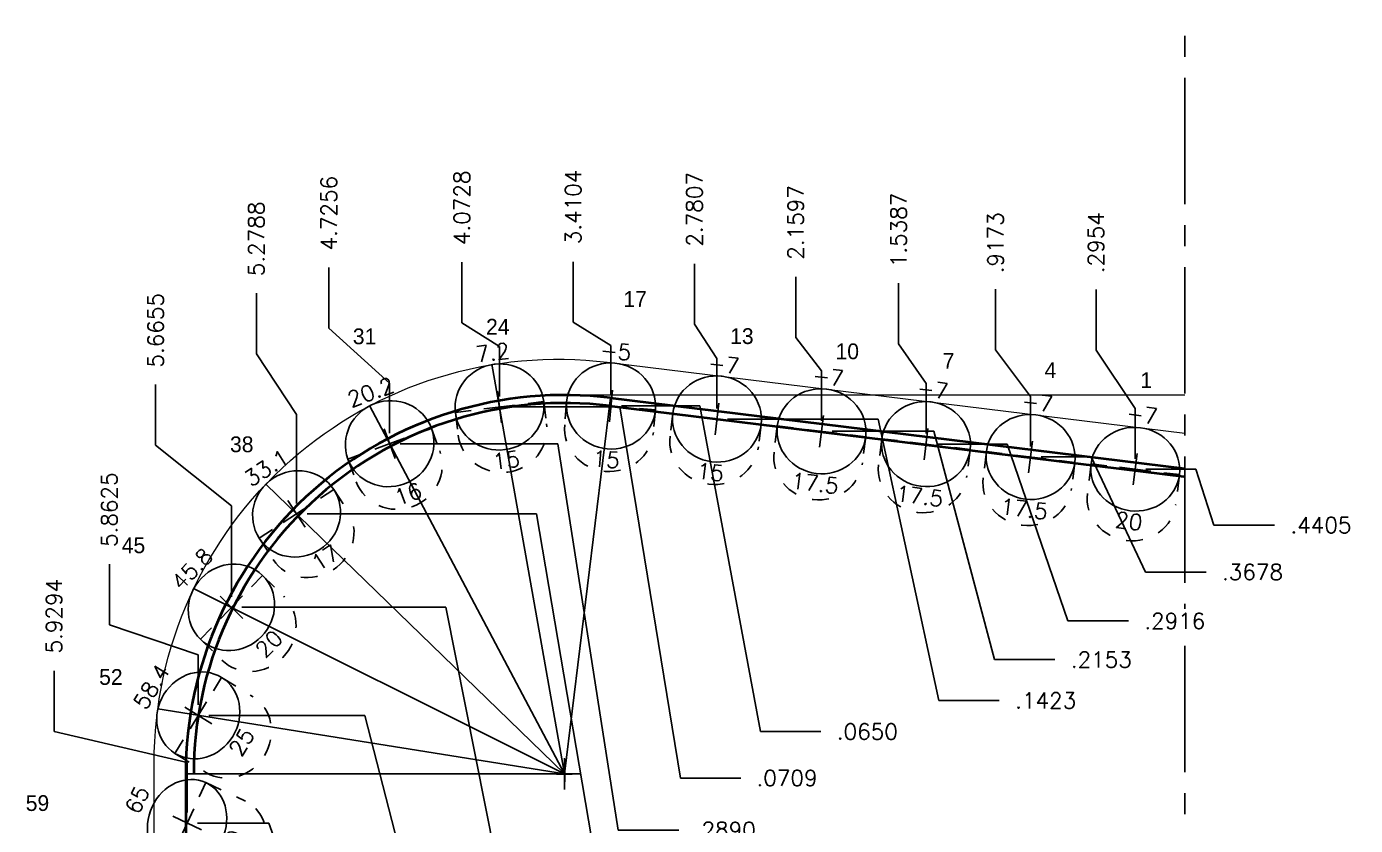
# Model space of a CAD drawing. Extents: x 34 to 204, y 6 to 38.
# Drawn here: x 138.42 to 146.32, y 24.2 to 28.95 of the extents above; entities that cross this region are included whole.
import ezdxf
from ezdxf.enums import TextEntityAlignment as Align

# ---------------------------------------------------------------- set-up
doc = ezdxf.new("R2010")
doc.units = 0
doc.header["$MEASUREMENT"] = 0
doc.header["$PDMODE"] = 35
doc.linetypes.add('CENTER2', pattern=[1.125, 0.75, -0.125, 0.125, -0.125])
doc.linetypes.add('HIDDEN2', pattern=[0.1875, 0.125, -0.0625])
doc.layers.get('0').update_dxf_attribs({"linetype": 'CONTINUOUS'})
doc.layers.get('Defpoints').update_dxf_attribs({"color": 10, "linetype": 'CONTINUOUS'})
for name, color, linetype in [('Blade1', 40, 'CONTINUOUS'), ('CLine', 5, 'CENTER2'), ('TEXT', 3, 'CONTINUOUS')]:
    doc.layers.add(name, color=color, linetype=linetype)
doc.styles.add('RomanS', font='romans')
doc.dimstyles.get("Standard").update_dxf_attribs({"dimtxt": 0.094, "dimasz": 0.18, "dimexe": 0.0625, "dimexo": 0.0625, "dimgap": 0.09, "dimtad": 0, "dimtih": 1, "dimtoh": 1, "dimdec": 4, "dimzin": 4, "dimdsep": 46, "dimtxsty": 'RomanS', "dimcen": 0.09, "dimazin": 1, "dimtfac": 1, "dimtdec": 4, "dimtofl": 0, "dimtmove": 0, "dimatfit": 1, "dimfxl": 1, "dimtfill": 1, "dimtolj": 1, "dimtzin": 0, "dimarcsym": 0})

# ---------------------------------------------------------------- blocks, each defined once
blk = doc.blocks.new('CMark')
at = {"layer": 'CLine'}
for p, q in [((0, 0.094), (0, -0.094)), ((-0.094, 0), (0.094, 0))]:
    blk.add_line(p, q, dxfattribs=at)
blk = doc.blocks.new('1313@30')
for p, q in [((-0.1705, 0), (-0.2645, 0)), ((0.1707, 0), (0.2645, 0))]:
    blk.add_line(p, q)
at = {"color": 8, "linetype": 'HIDDEN2', "ltscale": 0.5}
blk.add_line((-0.2645, 0), (-0.2645, -0.26), dxfattribs=at)
at = {"color": 8, "linetype": 'HIDDEN2', "ltscale": 0.5, "flags": 128}
blk.add_lwpolyline([(0.2645, 0), (0.2645, -0.26)], dxfattribs=at)
blk.add_ellipse((0, 0), major_axis=(0.2645, 0), ratio=0.866025)
at = {"color": 8, "linetype": 'HIDDEN2', "ltscale": 0.5}
blk.add_ellipse((0, -0.26), major_axis=(0.2645, 0), ratio=0.866025, start_param=3.141593, end_param=6.283185, dxfattribs=at)
blk.add_blockref('CMark', (0, 0))
at = {"style": 'RomanS'}
blk.add_text('30', height=0.094, dxfattribs=at).set_placement((0, -0.2916), align=Align.MIDDLE_CENTER)
blk.add_attdef('ANG', text='', height=0.094, dxfattribs=at).set_placement((0, 0.2511), align=Align.BOTTOM_CENTER)
blk = doc.blocks.new('1313@20')
for p, q in [((-0.1705, 0), (-0.2645, 0)), ((0.1707, 0), (0.2645, 0))]:
    blk.add_line(p, q)
at = {"color": 8, "linetype": 'HIDDEN2', "ltscale": 0.5}
blk.add_line((-0.2645, 0), (-0.2645, -0.1779), dxfattribs=at)
at = {"color": 8, "linetype": 'HIDDEN2', "ltscale": 0.5, "flags": 128}
blk.add_lwpolyline([(0.2645, 0), (0.2645, -0.1779)], dxfattribs=at)
blk.add_ellipse((0, 0), major_axis=(0.2645, 0), ratio=0.939693)
at = {"color": 8, "linetype": 'HIDDEN2', "ltscale": 0.5}
blk.add_ellipse((0, -0.1779), major_axis=(0.2645, 0), ratio=0.939693, start_param=3.141593, end_param=6.283185, dxfattribs=at)
blk.add_blockref('CMark', (0, 0))
at = {"style": 'RomanS'}
blk.add_text('20', height=0.094, dxfattribs=at).set_placement((0, -0.311), align=Align.MIDDLE_CENTER)
blk.add_attdef('ANG', text='', height=0.094, dxfattribs=at).set_placement((0, 0.2511), align=Align.BOTTOM_CENTER)
blk = doc.blocks.new('*D272')
at = {"layer": 'Blade1', "color": 0, "lineweight": -2, "transparency": 16777216}
for p, q in [((144.7787, 27.0237), (144.7787, 27.3837)), ((145.0116, 26.6762), (144.7787, 27.0237)), ((145.0116, 26.3787), (145.0116, 26.6762))]:
    blk.add_line(p, q, dxfattribs=at)
at = {"layer": 'Defpoints', "color": 0, "transparency": 16777216}
for p in [(144.7787, 27.3837), (145.307, 26.7567), (145.0116, 26.3162)]:
    blk.add_point(p, dxfattribs=at)
at = {"layer": 'Blade1', "color": 0, "transparency": 16777216, "insert": (144.7787, 27.6617), "char_height": 0.094, "attachment_point": 5, "rotation": 90, "style": 'RomanS', "bg_fill": 3, "box_fill_scale": 1.25, "bg_fill_color": 256, "bg_fill_true_color": 13158600, "bg_fill_transparency": 0}
blk.add_mtext('\\A1;.2954', dxfattribs=at)
blk = doc.blocks.new('*D275')
at = {"layer": 'Blade1', "color": 0, "lineweight": -2, "transparency": 16777216}
for p, q in [((145.0741, 26.3162), (145.3716, 26.3162)), ((145.3716, 26.3162), (145.4793, 25.9839)), ((145.4793, 25.9839), (145.8393, 25.9839))]:
    blk.add_line(p, q, dxfattribs=at)
at = {"layer": 'Defpoints', "color": 0, "transparency": 16777216}
for p in [(145.307, 26.7567), (145.0116, 26.3162), (145.8393, 25.9839)]:
    blk.add_point(p, dxfattribs=at)
at = {"layer": 'Blade1', "color": 0, "transparency": 16777216, "insert": (146.1151, 25.9839), "char_height": 0.094, "attachment_point": 5, "style": 'RomanS', "bg_fill": 3, "box_fill_scale": 1.25, "bg_fill_color": 256, "bg_fill_true_color": 13158600, "bg_fill_transparency": 0}
blk.add_mtext('\\A1;.4405', dxfattribs=at)
blk = doc.blocks.new('1313@15')
for p, q in [((-0.1705, 0), (-0.2645, 0)), ((0.1707, 0), (0.2645, 0))]:
    blk.add_line(p, q)
at = {"color": 8, "linetype": 'HIDDEN2', "ltscale": 0.5}
blk.add_line((-0.2645, 0), (-0.2645, -0.1346), dxfattribs=at)
at = {"color": 8, "linetype": 'HIDDEN2', "ltscale": 0.5, "flags": 128}
blk.add_lwpolyline([(0.2645, 0), (0.2645, -0.1346)], dxfattribs=at)
blk.add_ellipse((0, 0), major_axis=(0.2645, 0), ratio=0.965926)
at = {"color": 8, "linetype": 'HIDDEN2', "ltscale": 0.5}
blk.add_ellipse((0, -0.1346), major_axis=(0.2645, 0), ratio=0.965926, start_param=3.141593, end_param=6.283185, dxfattribs=at)
blk.add_blockref('CMark', (0, 0))
at = {"style": 'RomanS'}
blk.add_text('15', height=0.094, dxfattribs=at).set_placement((0, -0.318), align=Align.MIDDLE_CENTER)
blk.add_attdef('ANG', text='', height=0.094, dxfattribs=at).set_placement((0, 0.2511), align=Align.BOTTOM_CENTER)
blk = doc.blocks.new('*D283')
at = {"layer": 'Blade1', "color": 0, "lineweight": -2, "transparency": 16777216}
for p, q in [((141.6719, 27.1889), (141.6719, 27.5489)), ((141.8966, 27.0517), (141.6719, 27.1889)), ((141.8966, 26.7542), (141.8966, 27.0517))]:
    blk.add_line(p, q, dxfattribs=at)
at = {"layer": 'Defpoints', "color": 0, "transparency": 16777216}
for p in [(141.6719, 27.5489), (141.8966, 26.6917), (145.307, 26.7567)]:
    blk.add_point(p, dxfattribs=at)
at = {"layer": 'Blade1', "color": 0, "transparency": 16777216, "insert": (141.6719, 27.8739), "char_height": 0.094, "attachment_point": 5, "rotation": 90, "style": 'RomanS', "bg_fill": 3, "box_fill_scale": 1.25, "bg_fill_color": 256, "bg_fill_true_color": 13158600, "bg_fill_transparency": 0}
blk.add_mtext('\\A1;3.4104', dxfattribs=at)
blk = doc.blocks.new('*D284')
at = {"layer": 'Blade1', "color": 0, "lineweight": -2, "transparency": 16777216}
for p, q in [((141.9591, 26.6917), (142.4241, 26.6917)), ((142.4241, 26.6917), (142.7841, 24.7577)), ((142.7841, 24.7577), (143.1441, 24.7577))]:
    blk.add_line(p, q, dxfattribs=at)
at = {"layer": 'Defpoints', "color": 0, "transparency": 16777216}
for p in [(141.8966, 26.6917), (145.307, 26.7567), (143.1441, 24.7577)]:
    blk.add_point(p, dxfattribs=at)
at = {"layer": 'Blade1', "color": 0, "transparency": 16777216, "insert": (143.4198, 24.7577), "char_height": 0.094, "attachment_point": 5, "style": 'RomanS', "bg_fill": 3, "box_fill_scale": 1.25, "bg_fill_color": 256, "bg_fill_true_color": 13158600, "bg_fill_transparency": 0}
blk.add_mtext('\\A1;.0650', dxfattribs=at)
blk = doc.blocks.new('*D286')
at = {"layer": 'Blade1', "color": 0, "lineweight": -2, "transparency": 16777216}
for p, q in [((141.0108, 27.1861), (141.0108, 27.5461)), ((141.2342, 27.0458), (141.0108, 27.1861)), ((141.2342, 26.7483), (141.2342, 27.0458))]:
    blk.add_line(p, q, dxfattribs=at)
at = {"layer": 'Defpoints', "color": 0, "transparency": 16777216}
for p in [(141.0108, 27.5461), (145.307, 26.7567), (141.2342, 26.6858)]:
    blk.add_point(p, dxfattribs=at)
at = {"layer": 'Blade1', "color": 0, "transparency": 16777216, "insert": (141.0108, 27.8688), "char_height": 0.094, "attachment_point": 5, "rotation": 90, "style": 'RomanS', "bg_fill": 3, "box_fill_scale": 1.25, "bg_fill_color": 256, "bg_fill_true_color": 13158600, "bg_fill_transparency": 0}
blk.add_mtext('\\A1;4.0728', dxfattribs=at)
blk = doc.blocks.new('*D287')
at = {"layer": 'Blade1', "color": 0, "lineweight": -2, "transparency": 16777216}
for p, q in [((141.2967, 26.6858), (141.9491, 26.6858)), ((141.9491, 26.6858), (142.3091, 24.4816)), ((142.3091, 24.4816), (142.6691, 24.4816))]:
    blk.add_line(p, q, dxfattribs=at)
at = {"layer": 'Defpoints', "color": 0, "transparency": 16777216}
for p in [(145.307, 26.7567), (141.2342, 26.6858), (142.6691, 24.4816)]:
    blk.add_point(p, dxfattribs=at)
at = {"layer": 'Blade1', "color": 0, "transparency": 16777216, "insert": (142.9426, 24.4816), "char_height": 0.094, "attachment_point": 5, "style": 'RomanS', "bg_fill": 3, "box_fill_scale": 1.25, "bg_fill_color": 256, "bg_fill_true_color": 13158600, "bg_fill_transparency": 0}
blk.add_mtext('\\A1;.0709', dxfattribs=at)
blk = doc.blocks.new('1313@16')
for p, q in [((-0.1705, 0), (-0.2645, 0)), ((0.1707, 0), (0.2645, 0))]:
    blk.add_line(p, q)
at = {"color": 8, "linetype": 'HIDDEN2', "ltscale": 0.5}
blk.add_line((-0.2645, 0), (-0.2645, -0.1433), dxfattribs=at)
at = {"color": 8, "linetype": 'HIDDEN2', "ltscale": 0.5, "flags": 128}
blk.add_lwpolyline([(0.2645, 0), (0.2645, -0.1433)], dxfattribs=at)
blk.add_ellipse((0, 0), major_axis=(0.2645, 0), ratio=0.961262)
at = {"color": 8, "linetype": 'HIDDEN2', "ltscale": 0.5}
blk.add_ellipse((0, -0.1433), major_axis=(0.2645, 0), ratio=0.961262, start_param=3.141593, end_param=6.283185, dxfattribs=at)
blk.add_blockref('CMark', (0, 0))
at = {"style": 'RomanS'}
blk.add_text('16', height=0.094, dxfattribs=at).set_placement((0, -0.318), align=Align.MIDDLE_CENTER)
blk.add_attdef('ANG', text='', height=0.094, dxfattribs=at).set_placement((0, 0.2511), align=Align.BOTTOM_CENTER)
blk = doc.blocks.new('*D290')
at = {"layer": 'Blade1', "color": 0, "lineweight": -2, "transparency": 16777216}
for p, q in [((140.2204, 27.1543), (140.2204, 27.5143)), ((140.5814, 26.8277), (140.2204, 27.1543)), ((140.5814, 26.5302), (140.5814, 26.8277))]:
    blk.add_line(p, q, dxfattribs=at)
at = {"layer": 'Defpoints', "color": 0, "transparency": 16777216}
for p in [(140.2204, 27.5143), (145.307, 26.7567), (140.5814, 26.4677)]:
    blk.add_point(p, dxfattribs=at)
at = {"layer": 'Blade1', "color": 0, "transparency": 16777216, "insert": (140.2204, 27.837), "char_height": 0.094, "attachment_point": 5, "rotation": 90, "style": 'RomanS', "bg_fill": 3, "box_fill_scale": 1.25, "bg_fill_color": 256, "bg_fill_true_color": 13158600, "bg_fill_transparency": 0}
blk.add_mtext('\\A1;4.7256', dxfattribs=at)
blk = doc.blocks.new('*D291')
at = {"layer": 'Blade1', "color": 0, "lineweight": -2, "transparency": 16777216}
for p, q in [((140.6439, 26.4677), (141.58, 26.4677)), ((141.58, 26.4677), (141.94, 24.1729)), ((141.94, 24.1729), (142.3, 24.1729))]:
    blk.add_line(p, q, dxfattribs=at)
at = {"layer": 'Defpoints', "color": 0, "transparency": 16777216}
for p in [(145.307, 26.7567), (140.5814, 26.4677), (142.3, 24.1729)]:
    blk.add_point(p, dxfattribs=at)
at = {"layer": 'Blade1', "color": 0, "transparency": 16777216, "insert": (142.5758, 24.1729), "char_height": 0.094, "attachment_point": 5, "style": 'RomanS', "bg_fill": 3, "box_fill_scale": 1.25, "bg_fill_color": 256, "bg_fill_true_color": 13158600, "bg_fill_transparency": 0}
blk.add_mtext('\\A1;.2890', dxfattribs=at)
blk = doc.blocks.new('1313@17')
for p, q in [((-0.1705, 0), (-0.2645, 0)), ((0.1707, 0), (0.2645, 0))]:
    blk.add_line(p, q)
at = {"color": 8, "linetype": 'HIDDEN2', "ltscale": 0.5}
blk.add_line((-0.2645, 0), (-0.2645, -0.152), dxfattribs=at)
at = {"color": 8, "linetype": 'HIDDEN2', "ltscale": 0.5, "flags": 128}
blk.add_lwpolyline([(0.2645, 0), (0.2645, -0.152)], dxfattribs=at)
blk.add_ellipse((0, 0), major_axis=(0.2645, 0), ratio=0.956305)
at = {"color": 8, "linetype": 'HIDDEN2', "ltscale": 0.5}
blk.add_ellipse((0, -0.152), major_axis=(0.2645, 0), ratio=0.92388, start_param=3.141593, end_param=6.283185, dxfattribs=at)
blk.add_blockref('CMark', (0, 0))
at = {"style": 'RomanS'}
blk.add_text('17', height=0.094, dxfattribs=at).set_placement((0, -0.311), align=Align.MIDDLE_CENTER)
blk.add_attdef('ANG', text='', height=0.094, dxfattribs=at).set_placement((0, 0.2511), align=Align.BOTTOM_CENTER)
blk = doc.blocks.new('*D294')
at = {"layer": 'Blade1', "color": 0, "lineweight": -2, "transparency": 16777216}
for p, q in [((139.7894, 27.0015), (139.7894, 27.3615)), ((140.0282, 26.6415), (139.7894, 27.0015)), ((140.0282, 26.1132), (140.0282, 26.6415))]:
    blk.add_line(p, q, dxfattribs=at)
at = {"layer": 'Defpoints', "color": 0, "transparency": 16777216}
for p in [(139.7894, 27.3615), (145.307, 26.7567), (140.0282, 26.0507)]:
    blk.add_point(p, dxfattribs=at)
at = {"layer": 'Blade1', "color": 0, "transparency": 16777216, "insert": (139.7894, 27.6842), "char_height": 0.094, "attachment_point": 5, "rotation": 90, "style": 'RomanS', "bg_fill": 3, "box_fill_scale": 1.25, "bg_fill_color": 256, "bg_fill_true_color": 13158600, "bg_fill_transparency": 0}
blk.add_mtext('\\A1;5.2788', dxfattribs=at)
blk = doc.blocks.new('*D295')
at = {"layer": 'Blade1', "color": 0, "lineweight": -2, "transparency": 16777216}
for p, q in [((140.0907, 26.0507), (141.4539, 26.0507)), ((141.4539, 26.0507), (141.8139, 23.9355)), ((141.8139, 23.9355), (142.1739, 23.9355))]:
    blk.add_line(p, q, dxfattribs=at)
at = {"layer": 'Defpoints', "color": 0, "transparency": 16777216}
for p in [(145.307, 26.7567), (140.0282, 26.0507), (142.1739, 23.9355)]:
    blk.add_point(p, dxfattribs=at)
at = {"layer": 'Blade1', "color": 0, "transparency": 16777216, "insert": (142.4496, 23.9355), "char_height": 0.094, "attachment_point": 5, "style": 'RomanS', "bg_fill": 3, "box_fill_scale": 1.25, "bg_fill_color": 256, "bg_fill_true_color": 13158600, "bg_fill_transparency": 0}
blk.add_mtext('\\A1;.7060', dxfattribs=at)
blk = doc.blocks.new('*D298')
at = {"layer": 'Blade1', "color": 0, "lineweight": -2, "transparency": 16777216}
for p, q in [((139.1909, 26.4585), (139.1909, 26.8185)), ((139.6415, 26.0985), (139.1909, 26.4585)), ((139.6415, 25.5582), (139.6415, 26.0985))]:
    blk.add_line(p, q, dxfattribs=at)
at = {"layer": 'Defpoints', "color": 0, "transparency": 16777216}
for p in [(139.1909, 26.8185), (145.307, 26.7567), (139.6415, 25.4957)]:
    blk.add_point(p, dxfattribs=at)
at = {"layer": 'Blade1', "color": 0, "transparency": 16777216, "insert": (139.1909, 27.1412), "char_height": 0.094, "attachment_point": 5, "rotation": 90, "style": 'RomanS', "bg_fill": 3, "box_fill_scale": 1.25, "bg_fill_color": 256, "bg_fill_true_color": 13158600, "bg_fill_transparency": 0}
blk.add_mtext('\\A1;5.6655', dxfattribs=at)
blk = doc.blocks.new('*D299')
at = {"layer": 'Blade1', "color": 0, "lineweight": -2, "transparency": 16777216}
for p, q in [((139.704, 25.4957), (140.9154, 25.4957)), ((140.9154, 25.4957), (141.2754, 23.6853)), ((141.2754, 23.6853), (141.6354, 23.6853))]:
    blk.add_line(p, q, dxfattribs=at)
at = {"layer": 'Defpoints', "color": 0, "transparency": 16777216}
for p in [(145.307, 26.7567), (139.6415, 25.4957), (141.6354, 23.6853)]:
    blk.add_point(p, dxfattribs=at)
at = {"layer": 'Blade1', "color": 0, "transparency": 16777216, "insert": (141.9515, 23.6853), "char_height": 0.094, "attachment_point": 5, "style": 'RomanS', "bg_fill": 3, "box_fill_scale": 1.25, "bg_fill_color": 256, "bg_fill_true_color": 13158600, "bg_fill_transparency": 0}
blk.add_mtext('\\A1;1.2610', dxfattribs=at)
blk = doc.blocks.new('1313@25')
for p, q in [((-0.1705, 0), (-0.2645, 0)), ((0.1707, 0), (0.2645, 0))]:
    blk.add_line(p, q)
at = {"color": 8, "linetype": 'HIDDEN2', "ltscale": 0.5}
blk.add_line((-0.2645, 0), (-0.2645, -0.2198), dxfattribs=at)
at = {"color": 8, "linetype": 'HIDDEN2', "ltscale": 0.5, "flags": 128}
blk.add_lwpolyline([(0.2645, 0), (0.2645, -0.2198)], dxfattribs=at)
blk.add_ellipse((0, 0), major_axis=(0.2645, 0), ratio=0.906308)
at = {"color": 8, "linetype": 'HIDDEN2', "ltscale": 0.5}
blk.add_ellipse((0, -0.2198), major_axis=(0.2645, 0), ratio=0.906308, start_param=3.141593, end_param=6.283185, dxfattribs=at)
blk.add_blockref('CMark', (0, 0))
at = {"style": 'RomanS'}
blk.add_text('25', height=0.094, dxfattribs=at).set_placement((0, -0.3022), align=Align.MIDDLE_CENTER)
blk.add_attdef('ANG', text='', height=0.094, dxfattribs=at).set_placement((0, 0.2511), align=Align.BOTTOM_CENTER)
blk = doc.blocks.new('*D302')
at = {"layer": 'Blade1', "color": 0, "lineweight": -2, "transparency": 16777216}
for p, q in [((138.9162, 25.3926), (138.9162, 25.7526)), ((139.4446, 25.2136), (138.9162, 25.3926)), ((139.4446, 24.9161), (139.4446, 25.2136))]:
    blk.add_line(p, q, dxfattribs=at)
at = {"layer": 'Defpoints', "color": 0, "transparency": 16777216}
for p in [(145.307, 26.7567), (138.9162, 25.7526), (139.4446, 24.8536)]:
    blk.add_point(p, dxfattribs=at)
at = {"layer": 'Blade1', "color": 0, "transparency": 16777216, "insert": (138.9162, 26.0754), "char_height": 0.094, "attachment_point": 5, "rotation": 90, "style": 'RomanS', "bg_fill": 3, "box_fill_scale": 1.25, "bg_fill_color": 256, "bg_fill_true_color": 13158600, "bg_fill_transparency": 0}
blk.add_mtext('\\A1;5.8625', dxfattribs=at)
blk = doc.blocks.new('*D303')
at = {"layer": 'Blade1', "color": 0, "lineweight": -2, "transparency": 16777216}
for p, q in [((139.5071, 24.8536), (140.4342, 24.8536)), ((140.4342, 24.8536), (140.7942, 23.45)), ((140.7942, 23.45), (141.1542, 23.45))]:
    blk.add_line(p, q, dxfattribs=at)
at = {"layer": 'Defpoints', "color": 0, "transparency": 16777216}
for p in [(145.307, 26.7567), (139.4446, 24.8536), (141.1542, 23.45)]:
    blk.add_point(p, dxfattribs=at)
at = {"layer": 'Blade1', "color": 0, "transparency": 16777216, "insert": (141.4703, 23.45), "char_height": 0.094, "attachment_point": 5, "style": 'RomanS', "bg_fill": 3, "box_fill_scale": 1.25, "bg_fill_color": 256, "bg_fill_true_color": 13158600, "bg_fill_transparency": 0}
blk.add_mtext('\\A1;1.9030', dxfattribs=at)
blk = doc.blocks.new('*D308')
at = {"layer": 'Blade1', "color": 0, "lineweight": -2, "transparency": 16777216}
for p, q in [((138.5875, 24.7581), (138.5875, 25.1181)), ((139.3776, 24.5745), (138.5875, 24.7581)), ((139.3776, 24.277), (139.3776, 24.5745))]:
    blk.add_line(p, q, dxfattribs=at)
at = {"layer": 'Defpoints', "color": 0, "transparency": 16777216}
for p in [(145.307, 26.7567), (138.5875, 25.1181), (139.3776, 24.2145)]:
    blk.add_point(p, dxfattribs=at)
at = {"layer": 'Blade1', "color": 0, "transparency": 16777216, "insert": (138.5875, 25.4431), "char_height": 0.094, "attachment_point": 5, "rotation": 90, "style": 'RomanS', "bg_fill": 3, "box_fill_scale": 1.25, "bg_fill_color": 256, "bg_fill_true_color": 13158600, "bg_fill_transparency": 0}
blk.add_mtext('\\A1;5.9294', dxfattribs=at)
blk = doc.blocks.new('*D309')
at = {"layer": 'Blade1', "color": 0, "lineweight": -2, "transparency": 16777216}
for p, q in [((139.4401, 24.2145), (139.8629, 24.2145)), ((139.8629, 24.2145), (140.2229, 23.2277)), ((140.2229, 23.2277), (140.5829, 23.2277))]:
    blk.add_line(p, q, dxfattribs=at)
at = {"layer": 'Defpoints', "color": 0, "transparency": 16777216}
for p in [(145.307, 26.7567), (139.3776, 24.2145), (140.5829, 23.2277)]:
    blk.add_point(p, dxfattribs=at)
at = {"layer": 'Blade1', "color": 0, "transparency": 16777216, "insert": (140.9057, 23.2277), "char_height": 0.094, "attachment_point": 5, "style": 'RomanS', "bg_fill": 3, "box_fill_scale": 1.25, "bg_fill_color": 256, "bg_fill_true_color": 13158600, "bg_fill_transparency": 0}
blk.add_mtext('\\A1;2.5422', dxfattribs=at)
blk = doc.blocks.new('*D310')
at = {"layer": 'Blade1', "color": 0, "lineweight": -2, "transparency": 16777216}
for p, q in [((139.4401, 23.5887), (139.7376, 23.5887)), ((139.7376, 23.5887), (139.9724, 22.8459)), ((139.9724, 22.8459), (140.3324, 22.8459))]:
    blk.add_line(p, q, dxfattribs=at)
at = {"layer": 'Defpoints', "color": 0, "transparency": 16777216}
for p in [(145.307, 26.7567), (139.3776, 23.5887), (140.3324, 22.8459)]:
    blk.add_point(p, dxfattribs=at)
at = {"layer": 'Blade1', "color": 0, "transparency": 16777216, "insert": (140.6551, 22.8459), "char_height": 0.094, "attachment_point": 5, "style": 'RomanS', "bg_fill": 3, "box_fill_scale": 1.25, "bg_fill_color": 256, "bg_fill_true_color": 13158600, "bg_fill_transparency": 0}
blk.add_mtext('\\A1;3.1680', dxfattribs=at)
blk = doc.blocks.new('1313@17.5')
for p, q in [((-0.1705, 0), (-0.2645, 0)), ((0.1707, 0), (0.2645, 0))]:
    blk.add_line(p, q)
at = {"color": 8, "linetype": 'HIDDEN2', "ltscale": 0.5}
blk.add_line((-0.2645, 0), (-0.2645, -0.1779), dxfattribs=at)
at = {"color": 8, "linetype": 'HIDDEN2', "ltscale": 0.5, "flags": 128}
blk.add_lwpolyline([(0.2645, 0), (0.2645, -0.1779)], dxfattribs=at)
blk.add_ellipse((0, 0), major_axis=(0.2645, 0), ratio=0.953717)
at = {"color": 8, "linetype": 'HIDDEN2', "ltscale": 0.5}
blk.add_ellipse((0, -0.1564), major_axis=(0.2645, 0), ratio=0.953717, start_param=3.141593, end_param=6.283185, dxfattribs=at)
blk.add_blockref('CMark', (0, 0))
at = {"style": 'RomanS'}
blk.add_text('17.5', height=0.094, dxfattribs=at).set_placement((0, -0.311), align=Align.MIDDLE_CENTER)
blk.add_attdef('ANG', text='', height=0.094, dxfattribs=at).set_placement((0, 0.2511), align=Align.BOTTOM_CENTER)
blk = doc.blocks.new('*D551')
at = {"layer": 'Blade1', "color": 0, "lineweight": -2, "transparency": 16777216}
for p, q in [((144.1815, 27.0254), (144.1815, 27.3854)), ((144.3897, 26.7488), (144.1815, 27.0254)), ((144.3897, 26.4513), (144.3897, 26.7488))]:
    blk.add_line(p, q, dxfattribs=at)
at = {"layer": 'Defpoints', "color": 0, "transparency": 16777216}
for p in [(144.1815, 27.3854), (145.307, 26.7567), (144.3897, 26.3888)]:
    blk.add_point(p, dxfattribs=at)
at = {"layer": 'Blade1', "color": 0, "transparency": 16777216, "insert": (144.1815, 27.6611), "char_height": 0.094, "attachment_point": 5, "rotation": 90, "style": 'RomanS', "bg_fill": 3, "box_fill_scale": 1.25, "bg_fill_color": 256, "bg_fill_true_color": 13158600, "bg_fill_transparency": 0}
blk.add_mtext('\\A1;.9173', dxfattribs=at)
blk = doc.blocks.new('*D552')
at = {"layer": 'Blade1', "color": 0, "lineweight": -2, "transparency": 16777216}
for p, q in [((144.4522, 26.3888), (144.7497, 26.3888)), ((144.7497, 26.3888), (145.0727, 25.7053)), ((145.0727, 25.7053), (145.4327, 25.7053))]:
    blk.add_line(p, q, dxfattribs=at)
at = {"layer": 'Defpoints', "color": 0, "transparency": 16777216}
for p in [(145.307, 26.7567), (144.3897, 26.3888), (145.4327, 25.7053)]:
    blk.add_point(p, dxfattribs=at)
at = {"layer": 'Blade1', "color": 0, "transparency": 16777216, "insert": (145.7085, 25.7053), "char_height": 0.094, "attachment_point": 5, "style": 'RomanS', "bg_fill": 3, "box_fill_scale": 1.25, "bg_fill_color": 256, "bg_fill_true_color": 13158600, "bg_fill_transparency": 0}
blk.add_mtext('\\A1;.3678', dxfattribs=at)
blk = doc.blocks.new('*D553')
at = {"layer": 'Blade1', "color": 0, "lineweight": -2, "transparency": 16777216}
for p, q in [((143.6054, 27.0612), (143.6054, 27.4212)), ((143.7684, 26.8251), (143.6054, 27.0612)), ((143.7684, 26.5276), (143.7684, 26.8251))]:
    blk.add_line(p, q, dxfattribs=at)
at = {"layer": 'Defpoints', "color": 0, "transparency": 16777216}
for p in [(143.6054, 27.4212), (145.307, 26.7567), (143.7684, 26.4651)]:
    blk.add_point(p, dxfattribs=at)
at = {"layer": 'Blade1', "color": 0, "transparency": 16777216, "insert": (143.6054, 27.7373), "char_height": 0.094, "attachment_point": 5, "rotation": 90, "style": 'RomanS', "bg_fill": 3, "box_fill_scale": 1.25, "bg_fill_color": 256, "bg_fill_true_color": 13158600, "bg_fill_transparency": 0}
blk.add_mtext('\\A1;1.5387', dxfattribs=at)
blk = doc.blocks.new('*D554')
at = {"layer": 'Blade1', "color": 0, "lineweight": -2, "transparency": 16777216}
for p, q in [((143.8309, 26.4651), (144.2512, 26.4651)), ((144.2512, 26.4651), (144.6112, 25.4147)), ((144.6112, 25.4147), (144.9712, 25.4147))]:
    blk.add_line(p, q, dxfattribs=at)
at = {"layer": 'Defpoints', "color": 0, "transparency": 16777216}
for p in [(145.307, 26.7567), (143.7684, 26.4651), (144.9712, 25.4147)]:
    blk.add_point(p, dxfattribs=at)
at = {"layer": 'Blade1', "color": 0, "transparency": 16777216, "insert": (145.2469, 25.4147), "char_height": 0.094, "attachment_point": 5, "style": 'RomanS', "bg_fill": 3, "box_fill_scale": 1.25, "bg_fill_color": 256, "bg_fill_true_color": 13158600, "bg_fill_transparency": 0}
blk.add_mtext('\\A1;.2916', dxfattribs=at)
blk = doc.blocks.new('*D555')
at = {"layer": 'Blade1', "color": 0, "lineweight": -2, "transparency": 16777216}
for p, q in [((142.994, 27.0992), (142.994, 27.4592)), ((143.1474, 26.9014), (142.994, 27.0992)), ((143.1474, 26.6039), (143.1474, 26.9014))]:
    blk.add_line(p, q, dxfattribs=at)
at = {"layer": 'Defpoints', "color": 0, "transparency": 16777216}
for p in [(142.994, 27.4592), (145.307, 26.7567), (143.1474, 26.5414)]:
    blk.add_point(p, dxfattribs=at)
at = {"layer": 'Blade1', "color": 0, "transparency": 16777216, "insert": (142.994, 27.782), "char_height": 0.094, "attachment_point": 5, "rotation": 90, "style": 'RomanS', "bg_fill": 3, "box_fill_scale": 1.25, "bg_fill_color": 256, "bg_fill_true_color": 13158600, "bg_fill_transparency": 0}
blk.add_mtext('\\A1;2.1597', dxfattribs=at)
blk = doc.blocks.new('*D556')
at = {"layer": 'Blade1', "color": 0, "lineweight": -2, "transparency": 16777216}
for p, q in [((143.2099, 26.5414), (143.8145, 26.5414)), ((143.8145, 26.5414), (144.1745, 25.185)), ((144.1745, 25.185), (144.5345, 25.185))]:
    blk.add_line(p, q, dxfattribs=at)
at = {"layer": 'Defpoints', "color": 0, "transparency": 16777216}
for p in [(145.307, 26.7567), (143.1474, 26.5414), (144.5345, 25.185)]:
    blk.add_point(p, dxfattribs=at)
at = {"layer": 'Blade1', "color": 0, "transparency": 16777216, "insert": (144.8102, 25.185), "char_height": 0.094, "attachment_point": 5, "style": 'RomanS', "bg_fill": 3, "box_fill_scale": 1.25, "bg_fill_color": 256, "bg_fill_true_color": 13158600, "bg_fill_transparency": 0}
blk.add_mtext('\\A1;.2153', dxfattribs=at)
blk = doc.blocks.new('*D557')
at = {"layer": 'Blade1', "color": 0, "lineweight": -2, "transparency": 16777216}
for p, q in [((142.3926, 27.1771), (142.3926, 27.5371)), ((142.5264, 26.9744), (142.3926, 27.1771)), ((142.5264, 26.6769), (142.5264, 26.9744))]:
    blk.add_line(p, q, dxfattribs=at)
at = {"layer": 'Defpoints', "color": 0, "transparency": 16777216}
for p in [(142.3926, 27.5371), (145.307, 26.7567), (142.5264, 26.6144)]:
    blk.add_point(p, dxfattribs=at)
at = {"layer": 'Blade1', "color": 0, "transparency": 16777216, "insert": (142.3926, 27.8599), "char_height": 0.094, "attachment_point": 5, "rotation": 90, "style": 'RomanS', "bg_fill": 3, "box_fill_scale": 1.25, "bg_fill_color": 256, "bg_fill_true_color": 13158600, "bg_fill_transparency": 0}
blk.add_mtext('\\A1;2.7807', dxfattribs=at)
blk = doc.blocks.new('*D558')
at = {"layer": 'Blade1', "color": 0, "lineweight": -2, "transparency": 16777216}
for p, q in [((142.5889, 26.6144), (143.4839, 26.6144)), ((143.4839, 26.6144), (143.8439, 24.942)), ((143.8439, 24.942), (144.2039, 24.942))]:
    blk.add_line(p, q, dxfattribs=at)
at = {"layer": 'Defpoints', "color": 0, "transparency": 16777216}
for p in [(145.307, 26.7567), (142.5264, 26.6144), (144.2039, 24.942)]:
    blk.add_point(p, dxfattribs=at)
at = {"layer": 'Blade1', "color": 0, "transparency": 16777216, "insert": (144.4796, 24.942), "char_height": 0.094, "attachment_point": 5, "style": 'RomanS', "bg_fill": 3, "box_fill_scale": 1.25, "bg_fill_color": 256, "bg_fill_true_color": 13158600, "bg_fill_transparency": 0}
blk.add_mtext('\\A1;.1423', dxfattribs=at)

msp = doc.modelspace()

# ---------------------------------------------------------------- linework, layer by layer
at = {"lineweight": 18}
msp.add_line((145.30702, 26.75668), (141.61952, 26.75668), dxfattribs=at)
at = {"lineweight": 25}
for p, q in [((141.89372, 26.7399), (141.61952, 24.50668)), ((141.61952, 24.50668), (139.36952, 24.50668))]:
    msp.add_line(p, q, dxfattribs=at)
at = {"lineweight": 40}
for p, q in [((141.88794, 26.69276), (145.30123, 26.27366)), ((141.89372, 26.7399), (145.30702, 26.3208)), ((139.36952, 24.50668), (139.36952, 23.38168))]:
    msp.add_line(p, q, dxfattribs=at)
at = {"lineweight": 30}
for p, q in [((141.57252, 24.50668), (141.66652, 24.50668)), ((141.61952, 24.55368), (141.61952, 24.45968))]:
    msp.add_line(p, q, dxfattribs=at)
at = {"lineweight": 18, "flags": 128}
msp.add_lwpolyline([(139.18202, 22.8398), (139.18202, 24.5697, -0.4504672), (141.8745, 26.95181), (145.30702, 26.53035)], format="xyb", dxfattribs=at)
at = {"lineweight": 40}
for radius in [2.25, 2.2025]:
    msp.add_arc((141.61952, 24.50668), radius, 83, 180, dxfattribs=at)
at = {"layer": 'CLine'}
msp.add_line((145.30702, 15.51651), (145.30702, 28.94554), dxfattribs=at)

# ---------------------------------------------------------------- block references
at = {"layer": 'Blade1'}
for name, p, rotation, values in [('1313@15', (141.23424, 26.68582), 7.200000000000001, {'ANG': '7.2'}), ('1313@15', (141.89662, 26.69169), 355, {'ANG': '-5'}), ('1313@20', (145.01159, 26.31621), 353, {'ANG': '-7'}), ('1313@17', (140.02825, 26.05072), 33.1, {'ANG': '33.1'}), ('1313@30', (139.37762, 24.2145), 65, {'ANG': '65'})]:
    msp.add_blockref(name, p, dxfattribs=dict(at, rotation=rotation)).add_auto_attribs(values)
at = {"layer": 'TEXT'}
msp.add_blockref('CMark', (141.61952, 24.50668), dxfattribs=at)

# ---------------------------------------------------------------- next in the draw order: dimensions: what is measured, and where the dimension line sits
at = {"layer": 'Blade1'}
dim = msp.add_ordinate_dim(feature_location=(145.01159, 26.31621), offset=(-0.23289, 1.06751), dtype=1, origin=(145.30702, 26.75668), dimstyle='Standard', dxfattribs=at)
dim.commit()
dim.dimension.update_dxf_attribs({"geometry": '*D272', "text_midpoint": (144.77871, 27.66173)})

# ---------------------------------------------------------------- next in the draw order: dimensions: what is measured, and where the dimension line sits
dim = msp.add_ordinate_dim(feature_location=(145.01159, 26.31621), offset=(0.82773, -0.33228), dtype=0, origin=(145.30702, 26.75668), dimstyle='Standard', dxfattribs=at)
dim.commit()
dim.dimension.update_dxf_attribs({"geometry": '*D275', "text_midpoint": (146.11509, 25.98393)})

# ---------------------------------------------------------------- next in the draw order: dimensions: what is measured, and where the dimension line sits
dim = msp.add_ordinate_dim(feature_location=(141.89662, 26.69169), offset=(-0.22476, 0.85717), dtype=1, origin=(145.30702, 26.75668), dimstyle='Standard', dxfattribs=at)
dim.commit()
dim.dimension.update_dxf_attribs({"geometry": '*D283', "text_midpoint": (141.67186, 27.87386)})

# ---------------------------------------------------------------- next in the draw order: linework, layer by layer
msp.add_line((141.61952, 24.50668), (141.18931, 26.93995), dxfattribs=at)

# ---------------------------------------------------------------- next in the draw order: dimensions: what is measured, and where the dimension line sits
dim = msp.add_ordinate_dim(feature_location=(141.89662, 26.69169), offset=(1.24747, -1.93397), dtype=0, origin=(145.30702, 26.75668), dimstyle='Standard', dxfattribs=at)
dim.commit()
dim.dimension.update_dxf_attribs({"geometry": '*D284', "text_midpoint": (143.41985, 24.75772)})

# ---------------------------------------------------------------- next in the draw order: dimensions: what is measured, and where the dimension line sits
dim = msp.add_ordinate_dim(feature_location=(141.23424, 26.68582), offset=(-0.22341, 0.86025), dtype=1, origin=(145.30702, 26.75668), dimstyle='Standard', dxfattribs=at)
dim.commit()
dim.dimension.update_dxf_attribs({"geometry": '*D286', "text_midpoint": (141.01083, 27.86883)})

# ---------------------------------------------------------------- next in the draw order: block references
at = {"layer": 'Blade1', "rotation": 20.2}
msp.add_blockref('1313@16', (140.5814, 26.46766), dxfattribs=at).add_auto_attribs({'ANG': '20.2'})

# ---------------------------------------------------------------- next in the draw order: dimensions: what is measured, and where the dimension line sits
at = {"layer": 'Blade1'}
dim = msp.add_ordinate_dim(feature_location=(141.23424, 26.68582), offset=(1.43488, -2.20418), dtype=0, origin=(145.30702, 26.75668), dimstyle='Standard', dxfattribs=at)
dim.commit()
dim.dimension.update_dxf_attribs({"geometry": '*D287', "text_midpoint": (142.94264, 24.48165)})

# ---------------------------------------------------------------- next in the draw order: linework, layer by layer
msp.add_line((141.61952, 24.50668), (140.46109, 26.69492), dxfattribs=at)

# ---------------------------------------------------------------- next in the draw order: dimensions: what is measured, and where the dimension line sits
dim = msp.add_ordinate_dim(feature_location=(140.5814, 26.46766), offset=(-0.361, 1.04659), dtype=1, origin=(145.30702, 26.75668), dimstyle='Standard', dxfattribs=at)
dim.commit()
dim.dimension.update_dxf_attribs({"geometry": '*D290', "text_midpoint": (140.22039, 27.83702)})

# ---------------------------------------------------------------- next in the draw order: dimensions: what is measured, and where the dimension line sits
dim = msp.add_ordinate_dim(feature_location=(140.5814, 26.46766), offset=(1.71863, -2.29478), dtype=0, origin=(145.30702, 26.75668), dimstyle='Standard', dxfattribs=at)
dim.commit()
dim.dimension.update_dxf_attribs({"geometry": '*D291', "text_midpoint": (142.57579, 24.17288)})

# ---------------------------------------------------------------- next in the draw order: linework, layer by layer
msp.add_line((141.61952, 24.50668), (139.84649, 26.22712), dxfattribs=at)

# ---------------------------------------------------------------- next in the draw order: dimensions: what is measured, and where the dimension line sits
dim = msp.add_ordinate_dim(feature_location=(140.02825, 26.05072), offset=(-0.23889, 1.31073), dtype=1, origin=(145.30702, 26.75668), dimstyle='Standard', dxfattribs=at)
dim.commit()
dim.dimension.update_dxf_attribs({"geometry": '*D294', "text_midpoint": (139.78936, 27.68422)})

# ---------------------------------------------------------------- next in the draw order: dimensions: what is measured, and where the dimension line sits
dim = msp.add_ordinate_dim(feature_location=(140.02825, 26.05072), offset=(2.14562, -2.11526), dtype=0, origin=(145.30702, 26.75668), dimstyle='Standard', dxfattribs=at)
dim.commit()
dim.dimension.update_dxf_attribs({"geometry": '*D295', "text_midpoint": (142.44963, 23.93546)})

# ---------------------------------------------------------------- next in the draw order: linework, layer by layer
msp.add_line((141.61952, 24.50668), (139.416, 25.6084), dxfattribs=at)

# ---------------------------------------------------------------- next in the draw order: block references
at = {"layer": 'Blade1', "rotation": 45.80000000000003}
msp.add_blockref('1313@20', (139.64147, 25.49566), dxfattribs=at).add_auto_attribs({'ANG': '45.8'})

# ---------------------------------------------------------------- next in the draw order: dimensions: what is measured, and where the dimension line sits
at = {"layer": 'Blade1'}
dim = msp.add_ordinate_dim(feature_location=(139.641472, 25.495663), offset=(-0.450577, 1.322805), dtype=1, origin=(145.307018, 26.756676), dimstyle='Standard', dxfattribs=at)
dim.commit()
dim.dimension.update_dxf_attribs({"geometry": '*D298', "text_midpoint": (139.190895, 27.14123)})

# ---------------------------------------------------------------- next in the draw order: texts
for s, p in [('17', (141.97015, 27.28038)), ('24', (141.15421, 27.11568)), ('31', (140.36266, 27.05858)), ('13', (142.60457, 27.05994)), ('10', (143.2308, 26.96956)), ('7', (143.86766, 26.91277)), ('4', (144.47276, 26.85764)), ('1', (145.04189, 26.79822))]:
    msp.add_text(s, height=0.09375, dxfattribs=at).set_placement(p)

# ---------------------------------------------------------------- next in the draw order: dimensions: what is measured, and where the dimension line sits
dim = msp.add_ordinate_dim(feature_location=(139.64147, 25.49566), offset=(1.99394, -1.81033), dtype=0, origin=(145.30702, 26.75668), dimstyle='Standard', dxfattribs=at)
dim.commit()
dim.dimension.update_dxf_attribs({"geometry": '*D299', "text_midpoint": (141.95146, 23.68533)})

# ---------------------------------------------------------------- next in the draw order: linework, layer by layer
msp.add_line((141.61952, 24.50668), (139.20378, 24.89219), dxfattribs=at)

# ---------------------------------------------------------------- next in the draw order: block references
at = {"layer": 'Blade1', "rotation": 58.40000000000001}
msp.add_blockref('1313@25', (139.44455, 24.85364), dxfattribs=at).add_auto_attribs({'ANG': '58.4'})

# ---------------------------------------------------------------- next in the draw order: dimensions: what is measured, and where the dimension line sits
at = {"layer": 'Blade1'}
dim = msp.add_ordinate_dim(feature_location=(139.44455, 24.85364), offset=(-0.52838, 0.89897), dtype=1, origin=(145.30702, 26.75668), dimstyle='Standard', dxfattribs=at)
dim.commit()
dim.dimension.update_dxf_attribs({"geometry": '*D302', "text_midpoint": (138.91617, 26.07537)})

# ---------------------------------------------------------------- next in the draw order: dimensions: what is measured, and where the dimension line sits
dim = msp.add_ordinate_dim(feature_location=(139.44455, 24.85364), offset=(1.70969, -1.40365), dtype=0, origin=(145.30702, 26.75668), dimstyle='Standard', dxfattribs=at)
dim.commit()
dim.dimension.update_dxf_attribs({"geometry": '*D303', "text_midpoint": (141.47029, 23.44999)})

# ---------------------------------------------------------------- next in the draw order: dimensions: what is measured, and where the dimension line sits
dim = msp.add_ordinate_dim(feature_location=(139.37762, 24.2145), offset=(-0.79011, 0.90364), dtype=1, origin=(145.30702, 26.75668), dimstyle='Standard', dxfattribs=at)
dim.commit()
dim.dimension.update_dxf_attribs({"geometry": '*D308', "text_midpoint": (138.58751, 25.44314)})

# ---------------------------------------------------------------- next in the draw order: texts
for s, p in [('45', (138.98959, 25.81732)), ('52', (138.85527, 25.03511)), ('59', (138.41914, 24.28605))]:
    msp.add_text(s, height=0.09375, dxfattribs=at).set_placement(p)

# ---------------------------------------------------------------- next in the draw order: dimensions: what is measured, and where the dimension line sits
dim = msp.add_ordinate_dim(feature_location=(139.37762, 24.2145), offset=(1.20529, -0.98681), dtype=0, origin=(145.30702, 26.75668), dimstyle='Standard', dxfattribs=at)
dim.commit()
dim.dimension.update_dxf_attribs({"geometry": '*D309', "text_midpoint": (140.90567, 23.22769)})

# ---------------------------------------------------------------- next in the draw order: dimensions: what is measured, and where the dimension line sits
dim = msp.add_ordinate_dim(feature_location=(139.37762, 23.58871), offset=(0.95476, -0.74277), dtype=0, origin=(145.30702, 26.75668), dimstyle='Standard', dxfattribs=at)
dim.commit()
dim.dimension.update_dxf_attribs({"geometry": '*D310', "text_midpoint": (140.65514, 22.84594)})

# ---------------------------------------------------------------- next in the draw order: block references
at = {"layer": 'Blade1', "rotation": 353}
for name, p in [('1313@15', (142.52636, 26.61437)), ('1313@17.5', (143.14736, 26.54137)), ('1313@17.5', (143.76837, 26.46512)), ('1313@17.5', (144.3897, 26.38883))]:
    msp.add_blockref(name, p, dxfattribs=at).add_auto_attribs({'ANG': '-7'})

# ---------------------------------------------------------------- next in the draw order: texts
at = {"layer": 'Blade1'}
msp.add_text('38', height=0.09375, dxfattribs=at).set_placement((139.63301, 26.41723))

# ---------------------------------------------------------------- next in the draw order: dimensions: what is measured, and where the dimension line sits
dim = msp.add_ordinate_dim(feature_location=(144.3897, 26.38883), offset=(-0.20818, 0.99652), dtype=1, origin=(145.30702, 26.75668), dimstyle='Standard', dxfattribs=at)
dim.commit()
dim.dimension.update_dxf_attribs({"geometry": '*D551', "text_midpoint": (144.18152, 27.66111)})

# ---------------------------------------------------------------- next in the draw order: dimensions: what is measured, and where the dimension line sits
dim = msp.add_ordinate_dim(feature_location=(144.3897, 26.388834), offset=(1.042994, -0.683578), dtype=0, origin=(145.307018, 26.756676), dimstyle='Standard', dxfattribs=at)
dim.commit()
dim.dimension.update_dxf_attribs({"geometry": '*D552', "text_midpoint": (145.708456, 25.705256)})

# ---------------------------------------------------------------- next in the draw order: dimensions: what is measured, and where the dimension line sits
dim = msp.add_ordinate_dim(feature_location=(143.768367, 26.465123), offset=(-0.162977, 0.956084), dtype=1, origin=(145.307018, 26.756676), dimstyle='Standard', dxfattribs=at)
dim.commit()
dim.dimension.update_dxf_attribs({"geometry": '*D553', "text_midpoint": (143.60539, 27.737254)})

# ---------------------------------------------------------------- next in the draw order: dimensions: what is measured, and where the dimension line sits
dim = msp.add_ordinate_dim(feature_location=(143.76837, 26.46512), offset=(1.20279, -1.05037), dtype=0, origin=(145.30702, 26.75668), dimstyle='Standard', dxfattribs=at)
dim.commit()
dim.dimension.update_dxf_attribs({"geometry": '*D554', "text_midpoint": (145.24692, 25.41475)})

# ---------------------------------------------------------------- next in the draw order: dimensions: what is measured, and where the dimension line sits
dim = msp.add_ordinate_dim(feature_location=(143.14736, 26.54137), offset=(-0.15337, 0.91783), dtype=1, origin=(145.30702, 26.75668), dimstyle='Standard', dxfattribs=at)
dim.commit()
dim.dimension.update_dxf_attribs({"geometry": '*D555', "text_midpoint": (142.99399, 27.78196)})

# ---------------------------------------------------------------- next in the draw order: dimensions: what is measured, and where the dimension line sits
dim = msp.add_ordinate_dim(feature_location=(143.14736, 26.54137), offset=(1.38709, -1.35638), dtype=0, origin=(145.30702, 26.75668), dimstyle='Standard', dxfattribs=at)
dim.commit()
dim.dimension.update_dxf_attribs({"geometry": '*D556', "text_midpoint": (144.81021, 25.18499)})

# ---------------------------------------------------------------- next in the draw order: dimensions: what is measured, and where the dimension line sits
dim = msp.add_ordinate_dim(feature_location=(142.52636, 26.61437), offset=(-0.13375, 0.92273), dtype=1, origin=(145.30702, 26.75668), dimstyle='Standard', dxfattribs=at)
dim.commit()
dim.dimension.update_dxf_attribs({"geometry": '*D557', "text_midpoint": (142.39261, 27.85986)})

# ---------------------------------------------------------------- next in the draw order: dimensions: what is measured, and where the dimension line sits
dim = msp.add_ordinate_dim(feature_location=(142.52636, 26.61437), offset=(1.67751, -1.67238), dtype=0, origin=(145.30702, 26.75668), dimstyle='Standard', dxfattribs=at)
dim.commit()
dim.dimension.update_dxf_attribs({"geometry": '*D558', "text_midpoint": (144.47964, 24.94199)})

doc.saveas('drawing.dxf')
